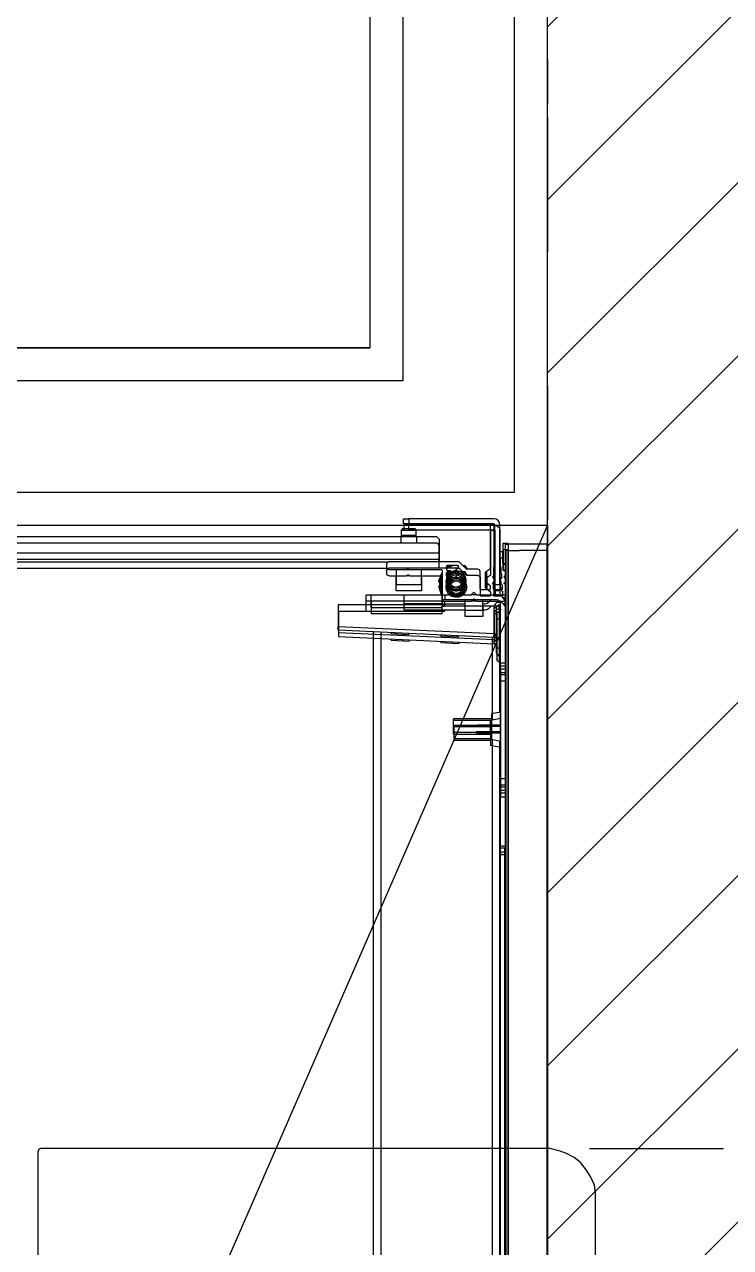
# Model space of a CAD drawing. Header units: centimetres. Extents: x -35664 to 50682, y -23001 to 23705.
# Drawn here: x 5270.42 to 5298.28, y 4361.38 to 4409.64 of the extents above; entities that cross this region are included whole.
import ezdxf

# ---------------------------------------------------------------- set-up
doc = ezdxf.new("R2010")
doc.units = ezdxf.units.CM
doc.linetypes.add('Style de ligne -1', pattern=[0.41664, 0.20828, -0.20836])
doc.linetypes.add('Style de ligne -5', pattern=[0.20828, 0.069425, -0.138855])
for name, color, linetype in [('B aménagement intérieur', 252, 'Continuous'), ('B GÈnÈral_Hatch', 252, 'Continuous'), ('B Général', 252, 'Continuous'), ('C ANNOTATIONS-prestations', 252, 'Continuous'), ('D SURFACES-shab', 252, 'Continuous'), ('F REMPLISSAGE-vert clair', 252, 'Continuous'), ('F REMPLISSAGE-vert foncé', 252, 'Continuous'), ('MTI900_Alu', 252, 'Continuous'), ('prlm-CHAUFF', 4, 'Continuous'), ('prlm-GT', 242, 'Continuous')]:
    doc.layers.add(name, color=color, linetype=linetype)
doc.layers.get('prlm-CHAUFF').off()

# ---------------------------------------------------------------- blocks, each defined once
blk = doc.blocks.new('A 90.200_wc-2')
at = {"layer": 'B Général', "linetype": 'Continuous'}
for p, q in [((-24.9, 0.1), (24.9, 0.1)), ((25, -20.1), (25, 0))]:
    blk.add_line(p, q, dxfattribs=at)
at = {"layer": 'B Général', "linetype": 'Continuous', "flags": 128}
blk.add_lwpolyline([(-25, -20.1), (-24.9, -20.6), (-24.75, -20.9), (-24.55, -21.2), (-24.3, -21.45), (-23.9, -21.7), (-23.4, -21.85), (-23.15, -21.9), (23.25, -21.9), (23.55, -21.85), (23.9, -21.7), (24.2, -21.5), (24.45, -21.3), (24.65, -21.05), (24.8, -20.75), (24.9, -20.5), (24.95, -20.3), (25, -20.1)], dxfattribs=at)
at = {"layer": 'B Général', "linetype": 'Continuous'}
blk.add_arc((24.9, 0), 0.1, 0, 90, dxfattribs=at)
blk = doc.blocks.new('A 90.Groupe-6-1')
at = {"layer": 'B Général', "xscale": -1, "rotation": 270}
blk.add_blockref('A 90.200_wc-2', (35.5, 7.5), dxfattribs=at)
blk = doc.blocks.new('A 90.WC-plan-PMR')
at = {"layer": 'B Général', "linetype": 'Style de ligne -1', "ltscale": 25.4, "flags": 128}
blk.add_lwpolyline([(-114.5, 112.5), (15.5, 112.5), (15.5, 32.5), (-114.5, 32.5)], close=True, dxfattribs=at)
at = {"layer": 'B Général'}
blk.add_blockref('A 90.Groupe-6-1', (0, 0), dxfattribs=at)
blk = doc.blocks.new('A 90.Groupe-7-1')
at = {"layer": 'B GÈnÈral_Hatch', "linetype": 'Continuous'}
h = blk.add_hatch(dxfattribs=at)
h.set_pattern_fill('F_P__SOFFITE', color=256, style=0, pattern_type=2)
h.set_pattern_definition([(45, (0, 0.2205), (-3.5277778, 3.3072917), [])])
h.paths.add_polyline_path([(5291.058, 4445.289), (5291.038, 4300.389), (5421.058, 4300.389), (5421.058, 4445.289)])
at = {"layer": 'B Général', "linetype": 'Style de ligne -5', "ltscale": 25.4, "flags": 128}
blk.add_lwpolyline([(5291.058, 4445.289), (5291.038, 4300.389), (5421.058, 4300.389), (5421.058, 4445.289)], close=True, dxfattribs=at)
at = {"layer": 'D SURFACES-shab', "lineweight": 18, "flags": 128}
blk.add_lwpolyline([(5291.058, 4445.289), (5421.058, 4445.289), (5421.058, 4300.389), (5291.058, 4300.389)], close=True, dxfattribs=at)
at = {"layer": 'B Général', "xscale": -1}
blk.add_blockref('A 90.WC-plan-PMR', (5306.558, 4332.789), dxfattribs=at)
blk = doc.blocks.new('A 90.Groupe-8-1')
at = {"layer": 'B Général', "linetype": 'Continuous'}
for p, q in [((5285.588, 4389.889), (5285.388, 4389.889)), ((5285.388, 4389.889), (5285.388, 4389.689)), ((5288.938, 4389.889), (5285.588, 4389.889)), ((5285.588, 4389.689), (5285.588, 4389.889)), ((5285.288, 4389.439), (5285.338, 4389.489)), ((5285.888, 4389.439), (5285.288, 4389.439)), ((5285.288, 4389.189), (5285.288, 4389.439)), ((5285.338, 4389.489), (5285.838, 4389.489)), ((5285.388, 4389.689), (5285.588, 4389.689)), ((5288.938, 4389.689), (5285.588, 4389.689)), ((5285.838, 4389.489), (5285.888, 4389.439)), ((5285.888, 4389.439), (5285.888, 4389.189)), ((5288.808, 4389.659), (5288.808, 4387.93)), ((5288.858, 4389.689), (5288.838, 4389.689)), ((5288.958, 4387.994), (5288.958, 4389.589)), ((5288.988, 4387.289), (5288.988, 4389.639)), ((5289.188, 4387.289), (5289.188, 4389.639)), ((5256.188, 4389.189), (5286.688, 4389.189)), ((5286.688, 4389.189), (5286.788, 4389.089)), ((5286.788, 4388.539), (5286.788, 4389.089)), ((5289.508, 4388.919), (5289.308, 4388.919)), ((5289.308, 4388.919), (5289.308, 4388.119)), ((5289.408, 4388.889), (5289.408, 4301.389)), ((5289.508, 4388.889), (5289.408, 4388.889)), ((5289.508, 4388.889), (5289.508, 4388.919)), ((5289.508, 4301.389), (5289.508, 4388.889)), ((5289.508, 4388.889), (5289.958, 4388.889)), ((5291.058, 4388.889), (5289.958, 4388.889)), ((5291.058, 4388.889), (5291.058, 4301.389)), ((5256.088, 4388.539), (5286.788, 4388.539)), ((5286.788, 4388.189), (5286.788, 4388.539)), ((5289.188, 4388.559), (5289.188, 4388.024)), ((5289.278, 4388.589), (5289.218, 4388.589)), ((5289.308, 4388.119), (5289.308, 4388.559)), ((5258.038, 4388.189), (5284.808, 4388.189)), ((5284.708, 4388.089), (5284.708, 4387.989)), ((5287.566, 4388.189), (5284.808, 4388.189)), ((5284.808, 4387.889), (5285.496, 4387.889)), ((5285.088, 4387.289), (5285.088, 4387.889)), ((5285.621, 4387.889), (5285.496, 4387.889)), ((5285.517, 4387.898), (5285.537, 4387.918)), ((5285.58, 4387.918), (5285.6, 4387.898)), ((5285.621, 4387.889), (5286.878, 4387.889)), ((5286.088, 4387.889), (5286.088, 4387.289)), ((5286.908, 4387.859), (5286.908, 4386.919)), ((5287.105, 4388.039), (5287.078, 4387.993)), ((5287.078, 4387.879), (5287.078, 4388.009)), ((5287.108, 4388.039), (5287.528, 4388.039)), ((5287.218, 4387.849), (5287.108, 4387.849)), ((5287.248, 4387.796), (5287.248, 4387.819)), ((5287.458, 4387.899), (5287.458, 4387.868)), ((5287.528, 4387.929), (5287.488, 4387.929)), ((5287.558, 4388.009), (5287.558, 4387.959)), ((5287.86, 4387.908), (5287.587, 4388.18)), ((5287.808, 4388.045), (5287.722, 4388.045)), ((5287.866, 4387.945), (5287.808, 4388.045)), ((5288.308, 4387.899), (5287.881, 4387.899)), ((5288.408, 4387.119), (5288.408, 4387.799)), ((5288.608, 4387.769), (5288.628, 4387.789)), ((5288.628, 4387.389), (5288.628, 4387.789)), ((5288.628, 4387.789), (5288.658, 4387.789)), ((5288.658, 4387.793), (5288.658, 4387.385)), ((5288.796, 4387.905), (5288.671, 4387.818)), ((5288.938, 4387.792), (5288.938, 4387.966)), ((5288.938, 4387.789), (5288.988, 4387.789)), ((5289.199, 4387.789), (5289.238, 4387.829)), ((5289.199, 4387.757), (5289.199, 4387.789)), ((5289.238, 4387.965), (5289.238, 4387.793)), ((5289.308, 4388.119), (5289.408, 4388.119)), ((5289.378, 4388.089), (5289.338, 4388.089)), ((5286.816, 4387.539), (5286.758, 4387.439)), ((5286.758, 4387.439), (5286.816, 4387.339)), ((5288.608, 4387.409), (5288.608, 4387.769)), ((5288.608, 4387.746), (5288.658, 4387.746)), ((5288.608, 4387.432), (5288.658, 4387.432)), ((5288.628, 4387.389), (5288.608, 4387.409)), ((5288.658, 4387.389), (5288.628, 4387.389)), ((5288.671, 4387.36), (5288.796, 4387.273)), ((5288.909, 4387.61), (5288.958, 4387.66)), ((5288.958, 4387.518), (5288.909, 4387.568)), ((5288.938, 4387.746), (5288.988, 4387.746)), ((5288.938, 4387.432), (5288.988, 4387.432)), ((5288.938, 4387.391), (5288.938, 4387.119)), ((5288.988, 4387.389), (5288.938, 4387.389)), ((5288.958, 4387.66), (5288.958, 4387.764)), ((5288.958, 4387.419), (5288.958, 4387.518)), ((5289.188, 4387.734), (5289.188, 4387.449)), ((5289.199, 4387.388), (5289.199, 4387.426)), ((5289.238, 4387.349), (5289.199, 4387.388)), ((5289.238, 4387.39), (5289.238, 4387.289)), ((5289.359, 4387.61), (5289.408, 4387.66)), ((5289.408, 4387.518), (5289.359, 4387.568)), ((5289.373, 4387.553), (5289.373, 4387.625)), ((5284.108, 4386.889), (5283.908, 4386.889)), ((5283.908, 4386.492), (5283.908, 4386.889)), ((5285.408, 4386.889), (5284.108, 4386.889)), ((5284.108, 4386.389), (5284.108, 4386.889)), ((5286.088, 4387.289), (5285.088, 4387.289)), ((5286.908, 4386.889), (5285.408, 4386.889)), ((5285.408, 4386.539), (5285.408, 4386.889)), ((5286.938, 4386.889), (5286.908, 4386.889)), ((5286.908, 4386.889), (5286.908, 4386.689)), ((5286.938, 4386.889), (5288.046, 4386.889)), ((5287.008, 4386.689), (5287.008, 4386.889)), ((5287.652, 4387.089), (5287.265, 4387.089)), ((5288.271, 4386.889), (5288.046, 4386.889)), ((5288.067, 4386.898), (5288.137, 4386.968)), ((5288.18, 4386.968), (5288.25, 4386.898)), ((5288.271, 4386.889), (5289.378, 4386.889)), ((5288.778, 4387.089), (5288.438, 4387.089)), ((5288.808, 4387.248), (5288.808, 4387.119)), ((5289.258, 4387.089), (5288.968, 4387.089)), ((5289.188, 4387.289), (5288.988, 4387.289)), ((5288.988, 4387.289), (5288.988, 4387.089)), ((5289.188, 4387.089), (5289.188, 4387.289)), ((5289.238, 4387.289), (5289.258, 4387.289)), ((5289.288, 4387.259), (5289.288, 4387.119)), ((5289.408, 4386.889), (5289.378, 4386.889)), ((5282.808, 4386.49), (5287.008, 4386.499)), ((5282.808, 4386.49), (5282.808, 4385.639)), ((5286.908, 4386.389), (5284.108, 4386.389)), ((5286.908, 4386.539), (5285.408, 4386.539)), ((5286.908, 4386.539), (5286.908, 4386.689)), ((5286.908, 4386.689), (5287.008, 4386.689)), ((5286.908, 4386.389), (5286.908, 4386.539)), ((5287.808, 4386.539), (5286.908, 4386.539)), ((5289.058, 4386.689), (5287.008, 4386.689)), ((5287.008, 4386.499), (5287.01, 4386.539)), ((5287.808, 4386.289), (5287.808, 4386.689)), ((5288.508, 4386.689), (5288.508, 4386.289)), ((5288.605, 4386.539), (5288.508, 4386.539)), ((5288.958, 4386.389), (5288.958, 4385.36)), ((5289.058, 4386.389), (5288.958, 4386.389)), ((5289.058, 4386.389), (5289.058, 4386.189)), ((5289.208, 4386.489), (5289.158, 4386.489)), ((5289.158, 4386.189), (5289.158, 4386.489)), ((5289.208, 4384.206), (5289.208, 4386.539)), ((5289.408, 4386.789), (5289.303, 4386.789)), ((5288.508, 4386.289), (5287.808, 4386.289)), ((5289.058, 4386.189), (5289.058, 4384.789)), ((5289.058, 4386.189), (5289.158, 4386.189)), ((5289.158, 4386.189), (5289.208, 4386.189)), ((5289.158, 4384.789), (5289.158, 4386.189)), ((5288.958, 4385.36), (5282.808, 4385.639)), ((5282.808, 4385.639), (5282.808, 4385.489)), ((5282.808, 4385.489), (5288.952, 4385.21)), ((5284.188, 4347.914), (5284.188, 4385.426)), ((5284.488, 4347.914), (5284.488, 4385.413)), ((5284.893, 4385.344), (5284.895, 4385.394)), ((5284.893, 4385.344), (5285.594, 4385.312)), ((5285.597, 4385.362), (5285.594, 4385.312)), ((5286.855, 4385.255), (5286.857, 4385.305)), ((5286.855, 4385.255), (5287.556, 4385.223)), ((5287.558, 4385.273), (5287.556, 4385.223)), ((5288.888, 4382.205), (5288.888, 4385.213)), ((5288.952, 4385.21), (5288.958, 4385.36)), ((5288.952, 4385.21), (5288.963, 4385.209)), ((5288.963, 4385.359), (5288.958, 4385.36)), ((5289.058, 4384.789), (5289.058, 4384.589)), ((5289.058, 4384.789), (5289.158, 4384.789)), ((5289.208, 4384.789), (5289.158, 4384.789)), ((5289.158, 4384.489), (5289.158, 4384.789)), ((5289.158, 4384.489), (5289.208, 4384.489)), ((5289.188, 4384.489), (5289.188, 4382.265)), ((5289.408, 4384.206), (5289.208, 4384.206)), ((5289.208, 4384.206), (5289.208, 4384.071)), ((5289.208, 4384.071), (5289.208, 4383.739)), ((5289.208, 4384.071), (5289.408, 4384.071)), ((5289.208, 4383.739), (5289.208, 4379.639)), ((5289.208, 4383.739), (5289.408, 4383.739)), ((5288.808, 4382.189), (5289.208, 4382.269)), ((5288.808, 4381.739), (5288.808, 4382.189)), ((5287.358, 4381.989), (5287.358, 4381.389)), ((5287.358, 4381.989), (5288.808, 4381.989)), ((5288.808, 4381.928), (5287.358, 4381.928)), ((5288.263, 4381.739), (5288.263, 4381.689)), ((5288.263, 4381.739), (5288.4, 4381.739)), ((5288.263, 4381.689), (5288.4, 4381.689)), ((5288.4, 4381.739), (5288.4, 4381.689)), ((5288.4, 4381.739), (5289.208, 4381.739)), ((5288.4, 4381.689), (5289.208, 4381.689)), ((5288.808, 4381.689), (5288.808, 4381.189)), ((5288.808, 4381.45), (5287.358, 4381.45)), ((5288.808, 4381.389), (5287.358, 4381.389)), ((5289.208, 4381.109), (5288.808, 4381.189)), ((5288.888, 4347.739), (5288.888, 4381.173)), ((5289.188, 4381.113), (5289.188, 4347.639)), ((5289.208, 4379.639), (5289.408, 4379.639)), ((5289.208, 4379.639), (5289.208, 4379.307)), ((5289.408, 4379.307), (5289.208, 4379.307)), ((5289.208, 4379.307), (5289.208, 4379.172)), ((5289.208, 4376.989), (5289.208, 4379.172)), ((5289.208, 4379.172), (5289.408, 4379.172)), ((5289.208, 4376.989), (5289.208, 4376.889)), ((5289.408, 4376.989), (5289.208, 4376.989)), ((5289.208, 4376.889), (5289.408, 4376.889)), ((5289.388, 4376.889), (5289.388, 4347.572))]:
    blk.add_line(p, q, dxfattribs=at)
at = {"layer": 'B Général', "linetype": 'Continuous', "flags": 128}
for points in [[(5252.038, 4300.389), (5252.038, 4389.889), (5291.058, 4389.889), (5291.058, 4300.389)], [(5252.053, 4389.889), (5291.053, 4389.889), (5291.053, 4300.389), (5252.053, 4300.389)]]:
    blk.add_lwpolyline(points, close=True, dxfattribs=at)
blk.add_lwpolyline([(5252.058, 4389.889), (5291.053, 4300.389), (5291.058, 4389.889), (5252.053, 4300.389)], dxfattribs=at)
for points in [[(5288.938, 4389.889, -0.198912), (5289.115, 4389.816, -0.198912), (5289.188, 4389.639)], [(5288.808, 4389.659, -0.198912), (5288.817, 4389.68, -0.198912), (5288.838, 4389.689)], [(5288.858, 4389.689, -0.198912), (5288.929, 4389.66, -0.198912), (5288.958, 4389.589)], [(5288.938, 4389.689, -0.198912), (5288.974, 4389.674, -0.198912), (5288.988, 4389.639)], [(5289.188, 4388.559, -0.198912), (5289.197, 4388.58, -0.198912), (5289.218, 4388.589)], [(5289.278, 4388.589, -0.198912), (5289.3, 4388.58, -0.198912), (5289.308, 4388.559)], [(5284.708, 4388.089, -0.198912), (5284.738, 4388.16, -0.198912), (5284.808, 4388.189)], [(5284.808, 4387.889, -0.198912), (5284.738, 4387.918, -0.198912), (5284.708, 4387.989)], [(5285.517, 4387.898, -0.098491), (5285.507, 4387.891, -0.098491), (5285.496, 4387.889)], [(5285.537, 4387.918, -0.198912), (5285.558, 4387.926, -0.198912), (5285.58, 4387.918)], [(5285.621, 4387.889, -0.098491), (5285.609, 4387.891, -0.098491), (5285.6, 4387.898)], [(5286.908, 4387.092, -0.14145), (5286.808, 4387.439, -0.14145), (5286.908, 4387.785)], [(5286.878, 4387.889, -0.198912), (5286.9, 4387.88, -0.198912), (5286.908, 4387.859)], [(5287.486, 4387.838, -0.366532), (5287.856, 4387.477, -0.366532), (5287.562, 4387.052, -0.366532), (5287.094, 4387.273, -0.366532), (5287.235, 4387.771)], [(5287.078, 4388.009, -0.198912), (5287.087, 4388.03, -0.198912), (5287.108, 4388.039)], [(5287.078, 4387.903, -0.104675), (5287.299, 4388.017, -0.104675), (5287.547, 4388.032)], [(5287.078, 4387.966, -0.02871), (5287.141, 4388.006, -0.02871), (5287.208, 4388.039)], [(5287.108, 4387.849, -0.198912), (5287.087, 4387.858, -0.198912), (5287.078, 4387.879)], [(5287.218, 4387.849, -0.198912), (5287.24, 4387.84, -0.198912), (5287.248, 4387.819)], [(5287.235, 4387.771, -0.082935), (5287.355, 4387.825, -0.082935), (5287.486, 4387.838)], [(5287.248, 4387.796, -0.122946), (5287.245, 4387.782, -0.122946), (5287.235, 4387.771)], [(5287.458, 4387.899, -0.198912), (5287.467, 4387.92, -0.198912), (5287.488, 4387.929)], [(5287.486, 4387.838, -0.189855), (5287.466, 4387.847, -0.189855), (5287.458, 4387.868)], [(5287.528, 4388.039, -0.198912), (5287.55, 4388.03, -0.198912), (5287.558, 4388.009)], [(5287.558, 4387.959, -0.198912), (5287.55, 4387.938, -0.198912), (5287.528, 4387.929)], [(5287.566, 4388.189, -0.098491), (5287.577, 4388.187, -0.098491), (5287.587, 4388.18)], [(5287.745, 4388.022, -0.041018), (5287.836, 4387.968, -0.041018), (5287.918, 4387.899)], [(5287.881, 4387.899, -0.098491), (5287.869, 4387.901, -0.098491), (5287.86, 4387.908)], [(5288.308, 4387.899, -0.198912), (5288.379, 4387.87, -0.198912), (5288.408, 4387.799)], [(5288.658, 4387.793, -0.120588), (5288.662, 4387.807, -0.120588), (5288.671, 4387.818)], [(5288.808, 4387.93, -0.120588), (5288.805, 4387.916, -0.120588), (5288.796, 4387.905)], [(5288.938, 4387.966, -0.155096), (5288.944, 4387.983, -0.155096), (5288.958, 4387.994)], [(5288.958, 4387.764, -0.155096), (5288.944, 4387.775, -0.155096), (5288.938, 4387.792)], [(5289.213, 4387.994, -0.17724), (5289.195, 4388.005, -0.17724), (5289.188, 4388.024)], [(5289.199, 4387.789, -0.013224), (5289.194, 4387.789, -0.013224), (5289.188, 4387.789)], [(5289.213, 4387.994, -0.17724), (5289.231, 4387.984, -0.17724), (5289.238, 4387.965)], [(5289.238, 4387.793, -0.17724), (5289.231, 4387.774, -0.17724), (5289.213, 4387.763)], [(5289.338, 4388.089, -0.198912), (5289.317, 4388.098, -0.198912), (5289.308, 4388.119)], [(5289.378, 4388.089, -0.198912), (5289.4, 4388.08, -0.198912), (5289.408, 4388.059)], [(5286.908, 4387.199, -0.103148), (5286.858, 4387.439, -0.103148), (5286.908, 4387.679)], [(5288.671, 4387.36, -0.120588), (5288.662, 4387.371, -0.120588), (5288.658, 4387.385)], [(5288.909, 4387.568, -0.198912), (5288.9, 4387.589, -0.198912), (5288.909, 4387.61)], [(5288.938, 4387.391, -0.155096), (5288.944, 4387.408, -0.155096), (5288.958, 4387.419)], [(5289.188, 4387.734, -0.17724), (5289.195, 4387.753, -0.17724), (5289.213, 4387.763)], [(5289.213, 4387.419, -0.17724), (5289.195, 4387.43, -0.17724), (5289.188, 4387.449)], [(5289.188, 4387.389, -0.013224), (5289.194, 4387.389, -0.013224), (5289.199, 4387.388)], [(5289.213, 4387.419, -0.17724), (5289.231, 4387.409, -0.17724), (5289.238, 4387.39)], [(5289.359, 4387.568, -0.198912), (5289.35, 4387.589, -0.198912), (5289.359, 4387.61)], [(5286.938, 4386.889, -0.198912), (5286.917, 4386.898, -0.198912), (5286.908, 4386.919)], [(5288.067, 4386.898, -0.098491), (5288.057, 4386.891, -0.098491), (5288.046, 4386.889)], [(5288.137, 4386.968, -0.198912), (5288.158, 4386.976, -0.198912), (5288.18, 4386.968)], [(5288.271, 4386.889, -0.098491), (5288.259, 4386.891, -0.098491), (5288.25, 4386.898)], [(5288.438, 4387.089, -0.198912), (5288.417, 4387.098, -0.198912), (5288.408, 4387.119)], [(5288.808, 4387.119, -0.198912), (5288.8, 4387.098, -0.198912), (5288.778, 4387.089)], [(5288.796, 4387.273, -0.120588), (5288.805, 4387.262, -0.120588), (5288.808, 4387.248)], [(5288.968, 4387.089, -0.198912), (5288.947, 4387.098, -0.198912), (5288.938, 4387.119)], [(5289.058, 4386.889, -0.198912), (5289.306, 4386.786, -0.198912), (5289.408, 4386.539)], [(5289.258, 4387.289, -0.198912), (5289.28, 4387.28, -0.198912), (5289.288, 4387.259)], [(5289.288, 4387.119, -0.198912), (5289.28, 4387.098, -0.198912), (5289.258, 4387.089)], [(5289.408, 4386.919, -0.198912), (5289.4, 4386.898, -0.198912), (5289.378, 4386.889)], [(5288.758, 4386.611, -0.109774), (5288.69, 4386.558, -0.109774), (5288.605, 4386.539)], [(5288.758, 4386.611, -0.028434), (5288.797, 4386.652, -0.028434), (5288.84, 4386.689)], [(5288.958, 4386.389, -0.227222), (5289.033, 4386.545, -0.227222), (5289.201, 4386.584)], [(5289.058, 4386.689, -0.198912), (5289.164, 4386.645, -0.198912), (5289.208, 4386.539)], [(5289.058, 4386.389, -0.198912), (5289.088, 4386.46, -0.198912), (5289.158, 4386.489)], [(5288.963, 4385.209, -0.193016), (5289.031, 4385.178, -0.193016), (5289.058, 4385.109)], [(5289.158, 4384.489, -0.198912), (5289.088, 4384.518, -0.198912), (5289.058, 4384.589)]]:
    blk.add_lwpolyline(points, format="xyb", dxfattribs=at)
at = {"layer": 'B Général', "linetype": 'Continuous'}
for radius in [0.35, 0.3, 0.25]:
    blk.add_circle((5287.458, 4387.439), radius, dxfattribs=at)
for points, knots in [([(5288.963, 4385.209), (5288.963, 4385.209), (5288.962, 4385.209), (5288.962, 4385.21), (5288.961, 4385.213), (5288.961, 4385.222), (5288.96, 4385.241), (5288.96, 4385.268), (5288.961, 4385.32), (5288.963, 4385.357), (5288.963, 4385.358), (5288.963, 4385.359)], [0, 0, 0, 1, 2, 3, 4, 5, 6, 7, 8, 8, 9, 9, 9]), ([(5288.963, 4385.359), (5288.964, 4385.359), (5288.976, 4385.357), (5288.992, 4385.345), (5289.006, 4385.33), (5289.018, 4385.31), (5289.03, 4385.285), (5289.04, 4385.256), (5289.051, 4385.207), (5289.058, 4385.143), (5289.058, 4385.113), (5289.058, 4385.111), (5289.058, 4385.109)], [0, 0, 0, 1, 2, 3, 4, 5, 6, 7, 8, 9, 9, 10, 10, 10])]:
    blk.add_open_spline(points, degree=2, knots=knots, dxfattribs=at)
blk = doc.blocks.new('A n0.MTI900_Alu_390')
at = {"layer": 'MTI900_Alu', "color": 1, "linetype": 'Continuous'}
for p, q in [((4.34, -0.405), (4.34, -3.475)), ((4.405, -0.415), (4.405, -3.465)), ((4.305, -0.6), (4.305, -3.277)), ((4.0071, -3.6913), (4.035, -3.077)), ((4.05, -3.077), (4.0221, -3.692)), ((4.035, -3.077), (4.05, -3.077)), ((4.1351, -3.077), (4.05, -3.077)), ((4.136, -3.497), (4.1351, -3.077)), ((4.0287, -3.215), (-0.1325, -3.215)), ((4.125, -3.207), (4.125, -3.487)), ((4.125, -3.207), (4.175, -3.207)), ((4.1353, -3.187), (4.175, -3.187)), ((4.175, -3.187), (4.175, -3.207)), ((4.175, -3.207), (4.175, -3.337)), ((4.0274, -3.245), (-0.1325, -3.245)), ((4.275, -3.277), (4.275, -3.3458)), ((4.295, -3.267), (4.285, -3.267)), ((4.305, -3.5528), (4.305, -3.277)), ((4.0173, -3.3556), (4.0205, -3.2854)), ((4.0255, -3.2857), (4.0205, -3.2854)), ((4.215, -3.305), (4.215, -3.405)), ((4.275, -3.305), (4.215, -3.305)), ((4.43, -3.325), (4.405, -3.325)), ((4.43, -3.325), (4.43, -3.385)), ((4.435, -3.33), (4.43, -3.325)), ((4.0173, -3.3556), (4.0223, -3.3558)), ((4.14, -3.337), (4.175, -3.337)), ((4.14, -3.487), (4.14, -3.337)), ((4.175, -3.337), (4.175, -3.487)), ((4.275, -3.3458), (4.275, -3.3582)), ((4.275, -3.3582), (4.275, -3.484)), ((4.2759, -3.3479), (4.2779, -3.3499)), ((4.2779, -3.3541), (4.2759, -3.3561)), ((4.435, -3.38), (4.435, -3.33)), ((4.455, -3.355), (4.455, -3.335)), ((4.455, -3.335), (4.475, -3.335)), ((4.455, -3.69), (4.455, -3.355)), ((4.475, -3.355), (4.455, -3.355)), ((4.475, -3.335), (4.475, -3.355)), ((4.475, -3.69), (4.475, -3.355)), ((4.215, -3.405), (4.275, -3.405)), ((4.405, -3.385), (4.43, -3.385)), ((4.43, -3.385), (4.435, -3.38)), ((4.22, -3.4778), (4.23, -3.472)), ((4.23, -3.472), (4.24, -3.4778)), ((4.395, -3.475), (4.405, -3.465)), ((4.0084, -3.5518), (4.0116, -3.4816)), ((4.0166, -3.4819), (4.0116, -3.4816)), ((4.125, -3.487), (4.14, -3.487)), ((4.14, -3.4972), (4.136, -3.497)), ((4.14, -3.487), (4.155, -3.487)), ((4.14, -3.487), (4.14, -3.577)), ((4.155, -3.487), (4.175, -3.487)), ((4.155, -3.497), (4.155, -3.487)), ((4.155, -3.702), (4.155, -3.497)), ((4.175, -3.497), (4.155, -3.497)), ((4.175, -3.487), (4.175, -3.49)), ((4.175, -3.49), (4.175, -3.6008)), ((4.272, -3.487), (4.178, -3.487)), ((4.195, -3.5614), (4.195, -3.5226)), ((4.268, -3.521), (4.2657, -3.521)), ((4.271, -3.507), (4.271, -3.518)), ((4.287, -3.504), (4.274, -3.504)), ((4.2854, -3.504), (4.29, -3.5066)), ((4.29, -3.549), (4.29, -3.507)), ((4.34, -3.475), (4.305, -3.475)), ((4.395, -3.475), (4.34, -3.475)), ((3.625, -3.532), (3.685, -3.532)), ((3.625, -3.532), (3.625, -3.682)), ((3.6311, -3.682), (3.6311, -3.532)), ((3.6789, -3.682), (3.6789, -3.532)), ((3.685, -3.682), (3.685, -3.532)), ((4.0084, -3.5518), (4.0134, -3.552)), ((4.2729, -3.542), (4.276, -3.542)), ((4.2769, -3.5821), (4.3041, -3.5549)), ((4.279, -3.545), (4.279, -3.549)), ((4.282, -3.552), (4.287, -3.552)), ((4.2906, -3.5684), (4.2906, -3.577)), ((4.115, -3.577), (4.115, -3.647)), ((4.155, -3.577), (4.115, -3.577)), ((4.175, -3.6232), (4.175, -3.6008)), ((4.1759, -3.6029), (4.1829, -3.6099)), ((4.1829, -3.6141), (4.1759, -3.6211)), ((4.276, -3.627), (4.276, -3.5842)), ((4.2906, -3.577), (4.2806, -3.5828)), ((3.655, -3.6411), (3.655, -3.6275)), ((3.66, -3.6275), (3.655, -3.6275)), ((3.655, -3.717), (3.655, -3.6411)), ((3.66, -3.6411), (3.655, -3.6411)), ((3.66, -3.6411), (3.66, -3.6275)), ((3.66, -3.717), (3.66, -3.6411)), ((4.115, -3.647), (4.155, -3.647)), ((4.14, -3.647), (4.14, -3.6567)), ((4.175, -3.6232), (4.175, -3.734)), ((4.195, -3.674), (4.195, -3.64)), ((4.198, -3.637), (4.266, -3.637)), ((4.2221, -3.6633), (4.2134, -3.6757)), ((4.2654, -3.662), (4.2246, -3.662)), ((4.227, -3.657), (4.225, -3.659)), ((4.265, -3.659), (4.225, -3.659)), ((4.225, -3.659), (4.225, -3.662)), ((4.263, -3.657), (4.227, -3.657)), ((4.2293, -3.657), (4.2293, -3.662)), ((4.2607, -3.657), (4.2607, -3.662)), ((4.265, -3.659), (4.263, -3.657)), ((4.265, -3.662), (4.265, -3.659)), ((4.2766, -3.6757), (4.2679, -3.6633)), ((-0.16, -3.715), (3.5984, -3.715)), ((3.6044, -3.685), (-0.15, -3.685)), ((3.605, -3.682), (3.598, -3.717)), ((3.655, -3.682), (3.605, -3.682)), ((3.705, -3.682), (3.66, -3.682)), ((3.712, -3.717), (3.705, -3.682)), ((4.0074, -3.685), (3.7056, -3.685)), ((3.7116, -3.715), (3.935, -3.715)), ((3.935, -3.717), (3.935, -3.712)), ((3.965, -3.712), (3.935, -3.712)), ((3.945, -3.702), (3.965, -3.702)), ((3.965, -3.702), (4.105, -3.702)), ((3.965, -3.712), (3.965, -3.702)), ((3.965, -3.712), (3.965, -3.717)), ((4.105, -3.712), (3.965, -3.712)), ((4.007, -3.6925), (4.0071, -3.6913)), ((4.0071, -3.6913), (4.0221, -3.692)), ((4.0221, -3.692), (4.022, -3.6925)), ((4.0221, -3.692), (4.125, -3.692)), ((4.105, -3.702), (4.125, -3.702)), ((4.105, -3.712), (4.105, -3.702)), ((4.105, -3.717), (4.105, -3.712)), ((4.135, -3.712), (4.105, -3.712)), ((4.125, -3.692), (4.125, -3.702)), ((4.135, -3.712), (4.135, -3.717)), ((4.195, -3.722), (4.195, -3.693)), ((4.195, -3.695), (4.215, -3.695)), ((4.215, -3.715), (4.195, -3.715)), ((4.2109, -3.677), (4.198, -3.677)), ((4.198, -3.69), (4.2252, -3.69)), ((4.215, -3.695), (4.45, -3.695)), ((4.215, -3.695), (4.215, -3.715)), ((4.215, -3.715), (4.45, -3.715)), ((4.225, -3.69), (4.225, -3.695)), ((4.228, -3.692), (4.2367, -3.692)), ((4.2293, -3.69), (4.2293, -3.695)), ((4.2595, -3.715), (4.231, -3.715)), ((4.2429, -3.6871), (4.2388, -3.6911)), ((4.2512, -3.6911), (4.2471, -3.6871)), ((4.2533, -3.692), (4.2625, -3.692)), ((4.2607, -3.69), (4.2607, -3.695)), ((4.265, -3.695), (4.265, -3.69)), ((4.2827, -3.69), (4.2653, -3.69)), ((4.452, -3.677), (4.2791, -3.677)), ((4.2855, -3.692), (4.445, -3.692)), ((4.342, -3.715), (4.2885, -3.715)), ((4.455, -3.682), (4.455, -3.68)), ((-4.375, -3.737), (4.375, -3.737)), ((4.375, -3.747), (-4.375, -3.747)), ((-0.1667, -3.735), (3.175, -3.735)), ((3.175, -3.717), (3.185, -3.717)), ((3.175, -3.737), (3.175, -3.717)), ((3.185, -3.717), (3.4033, -3.717)), ((3.185, -3.717), (3.185, -3.737)), ((3.4033, -3.737), (3.4033, -3.717)), ((3.4033, -3.717), (3.4168, -3.717)), ((3.4168, -3.717), (3.45, -3.717)), ((3.4168, -3.717), (3.4168, -3.737)), ((3.45, -3.717), (3.86, -3.717)), ((3.45, -3.717), (3.45, -3.737)), ((3.86, -3.717), (3.8932, -3.717)), ((3.86, -3.717), (3.86, -3.737)), ((3.8932, -3.717), (3.9067, -3.717)), ((3.8932, -3.737), (3.8932, -3.717)), ((3.9067, -3.717), (4.14, -3.717)), ((3.9067, -3.717), (3.9067, -3.737)), ((4.165, -3.7265), (4.165, -3.737)), ((4.175, -3.734), (4.175, -3.737)), ((4.198, -3.725), (4.212, -3.725)), ((4.215, -3.72), (4.2251, -3.72)), ((4.215, -3.722), (4.215, -3.72)), ((4.2249, -3.7161), (4.221, -3.72)), ((4.2287, -3.7161), (4.2249, -3.7161)), ((4.2429, -3.7321), (4.2379, -3.737)), ((4.2486, -3.7335), (4.2414, -3.7335)), ((4.2521, -3.737), (4.2471, -3.7321)), ((4.2651, -3.7161), (4.2618, -3.7161)), ((4.269, -3.72), (4.2651, -3.7161)), ((4.2654, -3.72), (4.2826, -3.72)), ((4.295, -3.734), (4.295, -3.73)), ((4.298, -3.727), (4.342, -3.727)), ((4.378, -3.727), (4.298, -3.727)), ((4.298, -3.727), (4.298, -3.737)), ((4.345, -3.724), (4.345, -3.718)), ((4.375, -3.737), (4.375, -3.747)), ((4.375, -3.747), (4.378, -3.747)), ((4.375, -3.792), (4.375, -3.747)), ((4.378, -3.747), (4.378, -3.727)), ((4.375, -3.902), (4.375, -3.792)), ((-4.375, -3.902), (4.375, -3.902))]:
    blk.add_line(p, q, dxfattribs=at)
for radius in [0.035, 0.03, 0.025]:
    blk.add_circle((4.23, -3.542), radius, dxfattribs=at)
for centre, radius, start, end in [((4.285, -3.277), 0.01, 90, 180), ((4.295, -3.277), 0.01, 0, 90), ((4.278, -3.3458), 0.003, 180, 225), ((4.278, -3.3582), 0.003, 135, 180), ((4.2758, -3.352), 0.003, 315, 45), ((4.178, -3.49), 0.003, 90, 180), ((4.23, -3.542), 0.04, 33.9272, 355.9994), ((4.23, -3.542), 0.065, 57.7958, 122.2042), ((4.23, -3.542), 0.06, 66.4435, 113.5565), ((4.2657, -3.518), 0.003, 213.9272, 270), ((4.23, -3.542), 0.04, 0, 33.9272), ((4.268, -3.518), 0.003, 270, 0), ((4.274, -3.507), 0.003, 90, 180), ((4.272, -3.484), 0.003, 270, 0), ((4.23, -3.542), 0.06, 0, 39.2965), ((4.23, -3.542), 0.065, 22.6199, 35.7758), ((4.287, -3.507), 0.003, 0, 90), ((4.2729, -3.545), 0.003, 90, 175.9994), ((4.23, -3.542), 0.04, 355.9994, 0), ((4.276, -3.545), 0.003, 0, 90), ((4.23, -3.542), 0.065, 315.0475, 333.838), ((4.282, -3.549), 0.003, 180, 270), ((4.287, -3.549), 0.003, 270, 0), ((4.23, -3.542), 0.06, 351.491, 0), ((4.302, -3.5528), 0.003, 315, 0), ((4.178, -3.6008), 0.003, 180, 225), ((4.1808, -3.612), 0.003, 315, 45), ((4.279, -3.5842), 0.003, 135, 180), ((4.16, -3.6567), 0.02, 180, 230.1159), ((4.178, -3.6232), 0.003, 135, 180), ((4.198, -3.64), 0.003, 90, 180), ((4.2246, -3.665), 0.003, 90, 145.008), ((4.2654, -3.665), 0.003, 34.992, 90), ((4.266, -3.627), 0.01, 270, 0), ((3.945, -3.712), 0.01, 90, 180), ((3.997, -3.692), 0.01, 270, 357.3974), ((4.125, -3.712), 0.02, 347.588, 90), ((4.125, -3.712), 0.01, 0, 90), ((4.14, -3.702), 0.035, 270, 0), ((4.14, -3.702), 0.015, 270, 0), ((4.1151, -3.7104), 0.05, 37.0861, 50.1159), ((4.198, -3.674), 0.003, 180, 270), ((4.198, -3.693), 0.003, 90, 180), ((4.2109, -3.674), 0.003, 270, 325.008), ((4.215, -3.715), 0.01, 353.9388, 0), ((4.2252, -3.693), 0.003, 19.4712, 90), ((4.231, -3.718), 0.003, 90, 170.4059), ((4.2367, -3.689), 0.003, 270, 315), ((4.245, -3.6892), 0.003, 45, 135), ((4.2533, -3.689), 0.003, 225, 270), ((4.2595, -3.718), 0.003, 9.5941, 90), ((4.2653, -3.693), 0.003, 90, 160.5288), ((4.275, -3.715), 0.01, 180, 186.0612), ((4.2791, -3.674), 0.003, 214.992, 270), ((4.2827, -3.693), 0.003, 19.4712, 90), ((4.2885, -3.718), 0.003, 90, 170.4059), ((4.342, -3.718), 0.003, 0, 90), ((4.445, -3.682), 0.01, 270, 0), ((4.45, -3.69), 0.025, 270, 0), ((4.45, -3.69), 0.005, 270, 0), ((4.452, -3.68), 0.003, 0, 90), ((4.178, -3.734), 0.003, 180, 270), ((4.198, -3.722), 0.003, 180, 270), ((4.212, -3.722), 0.003, 270, 0), ((4.2251, -3.717), 0.003, 270, 350.4059), ((4.245, -3.7342), 0.003, 45, 135), ((4.2654, -3.717), 0.003, 189.5941, 270), ((4.2826, -3.717), 0.003, 270, 350.4059), ((4.292, -3.734), 0.003, 270, 0), ((4.298, -3.73), 0.003, 90, 180), ((4.342, -3.724), 0.003, 270, 0)]:
    blk.add_arc(centre, radius, start, end, dxfattribs=at)
for centre, major_axis, ratio, start_param, end_param in [((3.997, -3.692), (-0.025, 0), 0.4, 1.570796, 3.096169), ((4.022, -3.6931), (-0.015, 0.0007), 0.045361, -1.568734, 0)]:
    blk.add_ellipse(centre, major_axis=major_axis, ratio=ratio, start_param=start_param, end_param=end_param, dxfattribs=at)

msp = doc.modelspace()

# ---------------------------------------------------------------- linework, layer by layer
at = {"layer": 'B aménagement intérieur', "linetype": 'Continuous'}
for p, q in [((5291.058, 4389.889), (5291.058, 4450.297)), ((5284.058, 4396.889), (5284.058, 4443.297)), ((5245.038, 4396.889), (5284.058, 4396.889)), ((5252.038, 4389.889), (5291.058, 4389.889))]:
    msp.add_line(p, q, dxfattribs=at)
at = {"layer": 'C ANNOTATIONS-prestations', "linetype": 'Continuous'}
msp.add_open_spline([(4834.965, 4217.888), (4859.479, 4186.178), (4881.036, 4152.389), (6085.791, 4152.388), (7290.546, 4152.388), (7290.546, 4217.388), (7290.546, 4282.388), (6220.294, 4282.388), (5150.041, 4282.389), (5150.021, 4585.887), (5150, 4889.386), (5084.982, 4889.198), (5019.965, 4889.01), (5019.965, 4609.699), (5019.965, 4330.389), (4927.465, 4330.389), (4834.965, 4330.389), (4834.965, 4274.138), (4834.965, 4217.888)], degree=2, knots=[0, 0, 0, 1, 1, 2, 2, 3, 3, 4, 4, 5, 5, 6, 6, 7, 7, 8, 8, 9, 9, 9], dxfattribs=at)
at = {"layer": 'C ANNOTATIONS-prestations'}
msp.add_open_spline([(5019.965, 4889.389), (5019.965, 4609.889), (5019.965, 4330.389), (4927.465, 4330.389), (4834.965, 4330.389), (4834.965, 4274.138), (4834.965, 4217.888), (4859.479, 4186.178), (4881.036, 4152.389), (6085.791, 4152.389), (7290.546, 4152.389), (7290.546, 4217.388), (7290.546, 4282.387), (6220.273, 4282.388), (5150, 4282.389), (5150, 4585.889), (5150, 4889.389), (5084.982, 4889.389), (5019.965, 4889.389)], degree=2, knots=[0, 0, 0, 1, 1, 2, 2, 3, 3, 4, 4, 5, 5, 6, 6, 7, 7, 8, 8, 9, 9, 9], dxfattribs=at)
at = {"layer": 'F REMPLISSAGE-vert clair'}
for p, q in [((5289.758, 4391.189), (5289.758, 4448.997)), ((5285.358, 4395.589), (5285.358, 4444.597)), ((5246.338, 4395.589), (5285.358, 4395.589)), ((5250.738, 4391.189), (5289.758, 4391.189))]:
    msp.add_line(p, q, dxfattribs=at)
at = {"layer": 'F REMPLISSAGE-vert foncé', "linetype": 'Continuous'}
for p, q in [((5291.058, 4389.889), (5291.058, 4450.297)), ((5284.058, 4396.889), (5284.058, 4443.297)), ((5245.038, 4396.889), (5284.058, 4396.889)), ((5252.038, 4389.889), (5291.058, 4389.889))]:
    msp.add_line(p, q, dxfattribs=at)
at = {"layer": 'F REMPLISSAGE-vert foncé'}
for p, q in [((5289.758, 4391.189), (5289.758, 4448.997)), ((5285.358, 4395.589), (5285.358, 4444.597)), ((5246.338, 4395.589), (5285.358, 4395.589)), ((5250.738, 4391.189), (5289.758, 4391.189))]:
    msp.add_line(p, q, dxfattribs=at)
at = {"layer": 'prlm-GT'}
msp.add_lwpolyline([(5203.041, 4443.297), (5284.058, 4443.297), (5284.053, 4396.889), (5245.038, 4396.889), (5245.038, 4300.389), (5203.038, 4300.389)], close=True, dxfattribs=at)

# ---------------------------------------------------------------- block references
at = {"layer": 'B aménagement intérieur'}
for name in ['A 90.Groupe-7-1', 'A 90.Groupe-8-1']:
    msp.add_blockref(name, (0, 0), dxfattribs=at)
at = {"layer": 'prlm-CHAUFF', "xscale": 9.999999999999975, "yscale": 9.999999999999975, "zscale": 9.999999999999975, "rotation": 89.99988466022917}
msp.add_blockref('A n0.MTI900_Alu_390', (5252.031, 4345.389), dxfattribs=at)

doc.saveas('drawing.dxf')
